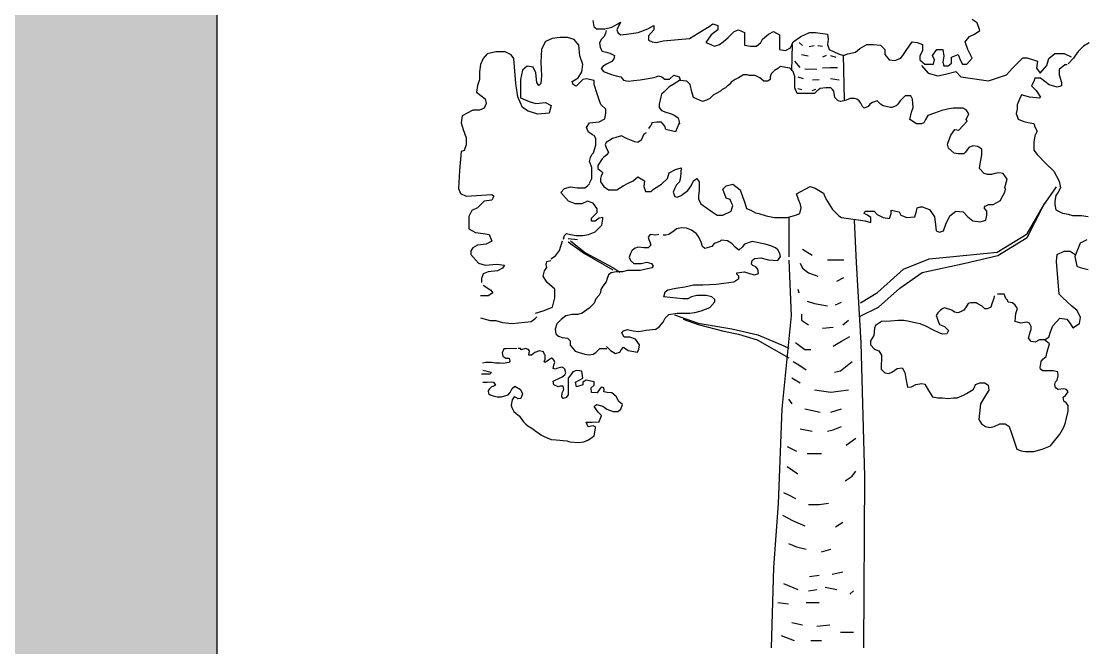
# Model space of a CAD drawing. Header units: millimetres. Extents: x 87938 to 265635, y 330093 to 434310.
# Drawn here: x 101247 to 109976, y 348959 to 354106 of the extents above; entities that cross this region are included whole.
import ezdxf

# ---------------------------------------------------------------- set-up
doc = ezdxf.new("R2010")
doc.units = ezdxf.units.MM
doc.layers.add('www.cad-blocks.net', color=7, linetype='Continuous')

# ---------------------------------------------------------------- blocks, each defined once
blk = doc.blocks.new('A$C26A63B26')
for p, q in [((788.7, 3681.5), (793.7, 3646.4)), ((3041.2, 3666.4), (3011.1, 3686.5)), ((793.7, 3646.4), (808.8, 3631.3)), ((808.8, 3631.3), (859, 3631.3)), ((859, 3631.3), (899.1, 3641.3)), ((865.2, 3622.1), (862.9, 3605.8)), ((899.1, 3641.3), (934.2, 3661.4)), ((949.3, 3671.5), (929.2, 3626.3)), ((929.2, 3626.3), (934.2, 3611.2)), ((934.2, 3661.4), (949.3, 3671.5)), ((1054.6, 3611.2), (1109.8, 3631.3)), ((1109.8, 3631.3), (1144.9, 3651.4)), ((1144.9, 3626.3), (1114.8, 3591.1)), ((1144.9, 3651.4), (1144.9, 3626.3)), ((1405.8, 3606.2), (1471, 3646.4)), ((1471, 3646.4), (1491.1, 3661.4)), ((1521.2, 3626.3), (1481, 3596.2)), ((1491.1, 3661.4), (1521.2, 3651.4)), ((1521.2, 3651.4), (1521.2, 3626.3)), ((1616.5, 3616.2), (1641.6, 3626.3)), ((1641.6, 3626.3), (1676.7, 3611.2)), ((3026.2, 3601.2), (3056.3, 3621.3)), ((3056.3, 3621.3), (3041.2, 3666.4)), ((510.3, 3558.3), (487.9, 3513.4)), ((549.6, 3575.1), (510.3, 3558.3)), ((594.4, 3580.8), (549.6, 3575.1)), ((639.3, 3580.8), (594.4, 3580.8)), ((678.6, 3569.5), (639.3, 3580.8)), ((706.6, 3535.9), (678.6, 3569.5)), ((839.6, 3570.9), (828, 3550)), ((853.6, 3587.2), (839.6, 3570.9)), ((862.9, 3605.8), (853.6, 3587.2)), ((934.2, 3611.2), (949.3, 3596.2)), ((949.3, 3596.2), (984.4, 3601.2)), ((984.4, 3601.2), (1054.6, 3611.2)), ((1114.8, 3591.1), (1114.8, 3566)), ((1114.8, 3566), (1134.9, 3556)), ((1134.9, 3556), (1160, 3551)), ((1160, 3551), (1200.1, 3561)), ((1200.1, 3561), (1355.6, 3576.1)), ((1355.6, 3576.1), (1405.8, 3606.2)), ((1481, 3596.2), (1450.9, 3551)), ((1531.2, 3540.9), (1551.3, 3556)), ((1551.3, 3556), (1581.4, 3581.1)), ((1581.4, 3581.1), (1616.5, 3616.2)), ((1676.7, 3611.2), (1676.7, 3571.1)), ((1676.7, 3571.1), (1676.7, 3535.9)), ((1772, 3551), (1782, 3571.1)), ((1782, 3571.1), (1817.2, 3601.2)), ((1817.2, 3601.2), (1847.3, 3616.2)), ((1847.3, 3616.2), (1882.4, 3596.2)), ((1882.4, 3596.2), (1882.4, 3530.9)), ((1947.6, 3520.9), (1962.6, 3556)), ((1962.6, 3556), (2007.8, 3586.1)), ((2007.8, 3586.1), (2058, 3611.2)), ((2058, 3611.2), (2093.1, 3611.2)), ((2093.1, 3611.2), (2163.3, 3601.2)), ((2163.3, 3601.2), (2168.3, 3571.1)), ((2168.3, 3571.1), (2163.3, 3540.9)), ((2624.8, 3505.8), (2660, 3556)), ((2660, 3556), (2690.1, 3551)), ((2971, 3556), (2996.1, 3586.1)), ((2986, 3510.8), (2971, 3556)), ((2996.1, 3586.1), (3026.2, 3601.2)), ((218.7, 3496.6), (168.2, 3485.4)), ((274.8, 3496.6), (218.7, 3496.6)), ((308.4, 3479.7), (274.8, 3496.6)), ((487.9, 3513.4), (482.3, 3434.9)), ((712.2, 3474.1), (706.6, 3535.9)), ((828, 3550), (830.3, 3522)), ((830.3, 3522), (842, 3501.1)), ((842, 3501.1), (867.5, 3494.1)), ((867.5, 3494.1), (888.5, 3489.5)), ((1450.9, 3551), (1466, 3546)), ((1466, 3546), (1501.1, 3530.9)), ((1501.1, 3530.9), (1531.2, 3540.9)), ((1676.7, 3535.9), (1711.8, 3530.9)), ((1711.8, 3530.9), (1746.9, 3530.9)), ((1746.9, 3530.9), (1772, 3551)), ((1882.4, 3530.9), (1882.4, 3510.8)), ((1882.4, 3510.8), (1917.5, 3505.8)), ((1917.5, 3505.8), (1947.6, 3520.9)), ((1954.6, 3385.1), (1959.6, 3539.5)), ((1998.2, 3550.9), (2017.2, 3534.9)), ((2056.6, 3529), (2085.8, 3533.4)), ((2107.7, 3533.4), (2135.4, 3530.5)), ((2163.3, 3540.9), (2173.3, 3510.8)), ((2173.3, 3510.8), (2228.5, 3485.7)), ((2283.7, 3485.7), (2328.9, 3495.8)), ((2328.9, 3495.8), (2353.9, 3515.8)), ((2353.9, 3515.8), (2394.1, 3540.9)), ((2394.1, 3540.9), (2434.2, 3540.9)), ((2434.2, 3540.9), (2474.3, 3535.9)), ((2474.3, 3535.9), (2499.4, 3510.8)), ((2499.4, 3510.8), (2499.4, 3480.7)), ((2609.8, 3480.7), (2624.8, 3505.8)), ((2690.1, 3551), (2720.2, 3540.9)), ((2720.2, 3505.8), (2705.1, 3470.7)), ((2720.2, 3540.9), (2720.2, 3505.8)), ((2780.4, 3475.7), (2805.4, 3510.8)), ((2805.4, 3510.8), (2840.6, 3510.8)), ((2840.6, 3510.8), (2845.6, 3470.7)), ((3011.1, 3460.6), (2986, 3510.8)), ((3633, 3498.2), (3613.6, 3472.2)), ((3665.5, 3530.7), (3633, 3498.2)), ((3697.9, 3550.2), (3665.5, 3530.7)), ((145.8, 3457.3), (129, 3423.6)), ((168.2, 3485.4), (145.8, 3457.3)), ((325.3, 3457.3), (308.4, 3479.7)), ((336.5, 3311.4), (325.3, 3457.3)), ((482.3, 3434.9), (487.9, 3356.3)), ((729, 3423.6), (712.2, 3474.1)), ((900.1, 3440.6), (867.5, 3424.3)), ((888.5, 3489.5), (914.1, 3475.5)), ((911.7, 3456.9), (900.1, 3440.6)), ((914.1, 3475.5), (911.7, 3456.9)), ((1970.5, 3441.4), (2001.1, 3404.9)), ((2011.3, 3480.8), (2050.8, 3473.5)), ((2136.9, 3467.7), (2157.3, 3476.5)), ((2180.6, 3475), (2212.7, 3466.2)), ((2228.5, 3485.7), (2258.6, 3475.7)), ((2263.2, 3215.7), (2258.3, 3479.7)), ((2258.6, 3475.7), (2283.7, 3485.7)), ((2499.4, 3480.7), (2524.5, 3450.6)), ((2524.5, 3450.6), (2559.6, 3445.6)), ((2559.6, 3445.6), (2594.7, 3460.6)), ((2594.7, 3460.6), (2609.8, 3480.7)), ((2705.1, 3470.7), (2705.1, 3450.6)), ((2705.1, 3450.6), (2720.2, 3435.5)), ((2720.2, 3435.5), (2735.2, 3425.5)), ((2790.4, 3450.6), (2780.4, 3475.7)), ((2785.4, 3425.5), (2790.4, 3450.6)), ((2845.6, 3470.7), (2840.6, 3435.5)), ((2840.6, 3435.5), (2845.6, 3415.4)), ((2870.7, 3415.4), (2890.7, 3430.5)), ((2890.7, 3465.6), (2930.9, 3480.7)), ((2890.7, 3430.5), (2890.7, 3465.6)), ((2930.9, 3480.7), (2940.9, 3450.6)), ((2940.9, 3450.6), (2955.9, 3425.5)), ((2981, 3425.5), (3011.1, 3460.6)), ((3249, 3401.6), (3309.4, 3462.2)), ((3309.4, 3462.2), (3334.6, 3462.2)), ((3334.6, 3462.2), (3395.1, 3442)), ((3395.1, 3442), (3390.1, 3401.6)), ((3450.6, 3416.8), (3460.7, 3457.1)), ((3460.7, 3457.1), (3495.9, 3487.4)), ((3495.9, 3487.4), (3551.4, 3487.4)), ((3551.4, 3487.4), (3591.7, 3467.2)), ((3607.1, 3459.3), (3574.6, 3426.8)), ((3613.6, 3472.2), (3607.1, 3459.3)), ((129, 3423.6), (123.4, 3378.7)), ((123.4, 3378.7), (123.4, 3333.8)), ((375.7, 3390), (364.5, 3333.8)), ((403.8, 3412.4), (375.7, 3390)), ((437.4, 3406.8), (403.8, 3412.4)), ((454.2, 3373.1), (437.4, 3406.8)), ((459.9, 3317), (454.2, 3373.1)), ((701, 3345.1), (723.4, 3378.7)), ((723.4, 3378.7), (729, 3423.6)), ((848.9, 3412.7), (837.3, 3398.7)), ((837.3, 3398.7), (851.3, 3382.4)), ((867.5, 3424.3), (848.9, 3412.7)), ((851.3, 3382.4), (865.2, 3375.4)), ((865.2, 3375.4), (897.8, 3363.8)), ((1833.2, 3367.6), (1828.4, 3348.4)), ((1852.4, 3386.7), (1833.2, 3367.6)), ((1876.3, 3401.1), (1852.4, 3386.7)), ((1885.9, 3410.7), (1876.3, 3401.1)), ((1943.4, 3401.1), (1885.9, 3410.7)), ((1962.5, 3381.9), (1943.4, 3401.1)), ((1972.1, 3353.2), (1962.5, 3381.9)), ((2031.8, 3397.6), (2100.4, 3394.7)), ((2133.9, 3403.4), (2179.2, 3404.9)), ((2179.2, 3404.9), (2223, 3404.9)), ((2714.6, 3416.8), (2755, 3371.4)), ((2735.2, 3425.5), (2785.4, 3425.5)), ((2755, 3371.4), (2810.4, 3356.2)), ((2845.6, 3415.4), (2870.7, 3415.4)), ((2855.8, 3366.3), (2916.3, 3381.4)), ((2916.3, 3381.4), (2946.5, 3351.2)), ((2955.9, 3425.5), (2981, 3425.5)), ((3213.7, 3361.3), (3249, 3401.6)), ((3390.1, 3401.6), (3410.3, 3371.4)), ((3410.3, 3371.4), (3450.6, 3416.8)), ((3555.1, 3420.3), (3522.7, 3394.3)), ((3522.7, 3394.3), (3522.7, 3361.8)), ((3568.1, 3420.3), (3555.1, 3420.3)), ((123.4, 3333.8), (112.2, 3300.2)), ((347.7, 3232.8), (336.5, 3311.4)), ((364.5, 3333.8), (364.5, 3227.2)), ((471.1, 3300.2), (459.9, 3317)), ((482.3, 3311.4), (471.1, 3300.2)), ((487.9, 3356.3), (482.3, 3311.4)), ((667.4, 3322.6), (701, 3345.1)), ((673, 3305.8), (667.4, 3322.6)), ((689.8, 3294.6), (673, 3305.8)), ((706.6, 3311.4), (689.8, 3294.6)), ((729, 3333.8), (706.6, 3311.4)), ((751.5, 3339.5), (729, 3333.8)), ((796.3, 3328.2), (751.5, 3339.5)), ((796.3, 3305.8), (796.3, 3328.2)), ((813.2, 3249.7), (796.3, 3305.8)), ((897.8, 3363.8), (925.7, 3356.8)), ((925.7, 3356.8), (951.3, 3349.8)), ((951.3, 3349.8), (967.6, 3331.2)), ((967.6, 3331.2), (995.5, 3324.2)), ((995.5, 3324.2), (1028, 3328.9)), ((1028, 3328.9), (1065.2, 3333.5)), ((1065.2, 3333.5), (1135, 3345.2)), ((1135, 3345.2), (1158.3, 3349.8)), ((1158.3, 3349.8), (1172.2, 3356.8)), ((1172.2, 3356.8), (1193.2, 3349.8)), ((1193.2, 3349.8), (1209.5, 3335.8)), ((1209.5, 3335.8), (1237.4, 3335.8)), ((1258.6, 3305.3), (1234.6, 3290.9)), ((1237.4, 3335.8), (1262.9, 3359.1)), ((1296.9, 3329.2), (1258.6, 3305.3)), ((1262.9, 3359.1), (1293.2, 3349.8)), ((1293.2, 3349.8), (1300.2, 3333.5)), ((1340, 3324.4), (1296.9, 3329.2)), ((1359.1, 3305.3), (1340, 3324.4)), ((1368.7, 3262.1), (1359.1, 3305.3)), ((1589, 3305.3), (1574.6, 3295.7)), ((1598.6, 3319.7), (1589, 3305.3)), ((1622.5, 3334), (1598.6, 3319.7)), ((1641.7, 3343.6), (1622.5, 3334)), ((1670.4, 3362.8), (1641.7, 3343.6)), ((1694.3, 3362.8), (1670.4, 3362.8)), ((1703.9, 3358), (1694.3, 3362.8)), ((1718.3, 3358), (1703.9, 3358)), ((1737.4, 3358), (1718.3, 3358)), ((1751.8, 3353.2), (1737.4, 3358)), ((1766.2, 3343.6), (1751.8, 3353.2)), ((1790.1, 3324.4), (1766.2, 3343.6)), ((1814.1, 3324.4), (1790.1, 3324.4)), ((1828.4, 3334), (1814.1, 3324.4)), ((1828.4, 3348.4), (1828.4, 3334)), ((1972.1, 3329.2), (1972.1, 3353.2)), ((1972.1, 3286.1), (1972.1, 3329.2)), ((1989.5, 3349.4), (2021.6, 3340.7)), ((2075.6, 3331.9), (2115, 3334.8)), ((2180.6, 3340.7), (2233.2, 3331.9)), ((2810.4, 3356.2), (2855.8, 3366.3)), ((2946.5, 3351.2), (3107.8, 3326)), ((3107.8, 3326), (3213.7, 3361.3)), ((3373.4, 3322.9), (3360.4, 3296.9)), ((3379.9, 3342.4), (3373.4, 3322.9)), ((3412.3, 3342.4), (3379.9, 3342.4)), ((3464.3, 3303.4), (3412.3, 3342.4)), ((3522.7, 3361.8), (3535.7, 3316.4)), ((3535.7, 3316.4), (3535.7, 3296.9)), ((112.2, 3300.2), (106.6, 3260.9)), ((106.6, 3260.9), (157, 3221.6)), ((824.4, 3216), (813.2, 3249.7)), ((1191.5, 3247.8), (1186.7, 3233.4)), ((1205.9, 3262.1), (1191.5, 3247.8)), ((1234.6, 3290.9), (1205.9, 3262.1)), ((1378.3, 3228.6), (1368.7, 3262.1)), ((1493.2, 3243), (1474.1, 3223.8)), ((1536.3, 3266.9), (1493.2, 3243)), ((1545.9, 3276.5), (1536.3, 3266.9)), ((1565, 3286.1), (1545.9, 3276.5)), ((1574.6, 3295.7), (1565, 3286.1)), ((1986.4, 3252.6), (1972.1, 3286.1)), ((2010.4, 3252.6), (1986.4, 3252.6)), ((1989.5, 3282.3), (2012.8, 3276.4)), ((2072.6, 3252.6), (2010.4, 3252.6)), ((2087, 3252.6), (2072.6, 3252.6)), ((2074.1, 3270.6), (2096, 3277.9)), ((2101.4, 3266.9), (2087, 3252.6)), ((2120.5, 3281.3), (2101.4, 3266.9)), ((2154.1, 3286.1), (2120.5, 3281.3)), ((2182.8, 3286.1), (2154.1, 3286.1)), ((2192.4, 3276.5), (2182.8, 3286.1)), ((2201.9, 3266.9), (2192.4, 3276.5)), ((2206.7, 3228.6), (2201.9, 3266.9)), ((3302, 3244.9), (3289, 3219)), ((3347.4, 3231.9), (3302, 3244.9)), ((3360.4, 3296.9), (3386.4, 3270.9)), ((3386.4, 3270.9), (3412.3, 3231.9)), ((3509.7, 3290.4), (3464.3, 3303.4)), ((3535.7, 3296.9), (3509.7, 3290.4)), ((162.6, 3193.5), (151.4, 3165.5)), ((157, 3221.6), (162.6, 3193.5)), ((375.7, 3171.1), (347.7, 3232.8)), ((364.5, 3227.2), (415, 3204.8)), ((415, 3204.8), (454.2, 3193.5)), ((454.2, 3193.5), (510.3, 3199.2)), ((510.3, 3199.2), (544, 3182.3)), ((544, 3182.3), (532.8, 3137.4)), ((835.6, 3187.9), (824.4, 3216)), ((863.6, 3159.9), (835.6, 3187.9)), ((1186.7, 3233.4), (1177.2, 3190.3)), ((1177.2, 3190.3), (1177.2, 3171.1)), ((1431, 3204.6), (1378.3, 3228.6)), ((1454.9, 3214.2), (1431, 3204.6)), ((1474.1, 3223.8), (1454.9, 3214.2)), ((2225.9, 3209.4), (2206.7, 3228.6)), ((2240.2, 3204.6), (2225.9, 3209.4)), ((2259.4, 3209.4), (2240.2, 3204.6)), ((2273.8, 3214.2), (2259.4, 3209.4)), ((2297.7, 3223.8), (2273.8, 3214.2)), ((2321.7, 3223.8), (2297.7, 3223.8)), ((2336, 3219), (2321.7, 3223.8)), ((2350.4, 3209.4), (2336, 3219)), ((2360, 3195.1), (2350.4, 3209.4)), ((2369.5, 3175.9), (2360, 3195.1)), ((2412.6, 3190.3), (2403.1, 3175.9)), ((2427, 3199.8), (2412.6, 3190.3)), ((2455.7, 3209.4), (2427, 3199.8)), ((2474.9, 3190.3), (2455.7, 3209.4)), ((2489.3, 3180.7), (2474.9, 3190.3)), ((2532.4, 3171.1), (2489.3, 3180.7)), ((2565.9, 3180.7), (2541.9, 3171.1)), ((2575.5, 3190.3), (2565.9, 3180.7)), ((2589.8, 3209.4), (2575.5, 3190.3)), ((2618.6, 3238.2), (2589.8, 3209.4)), ((2652.1, 3238.2), (2618.6, 3238.2)), ((2661.7, 3219), (2652.1, 3238.2)), ((2666.4, 3171.1), (2661.7, 3219)), ((3289, 3219), (3276, 3186.5)), ((3276, 3186.5), (3276, 3160.5)), ((3405.9, 3225.4), (3347.4, 3231.9)), ((3412.3, 3231.9), (3405.9, 3225.4)), ((22.4, 3120.6), (16.8, 3081.3)), ((50.5, 3137.4), (22.4, 3120.6)), ((84.1, 3154.3), (50.5, 3137.4)), ((123.4, 3154.3), (84.1, 3154.3)), ((151.4, 3165.5), (123.4, 3154.3)), ((409.4, 3148.6), (375.7, 3171.1)), ((465.5, 3131.8), (409.4, 3148.6)), ((532.8, 3137.4), (465.5, 3131.8)), ((858, 3103.8), (863.6, 3137.4)), ((863.6, 3137.4), (863.6, 3159.9)), ((1177.2, 3171.1), (1191.5, 3151.9)), ((1191.5, 3151.9), (1215.5, 3142.3)), ((1215.5, 3142.3), (1234.6, 3137.6)), ((1234.6, 3137.6), (1263.4, 3128)), ((1263.4, 3128), (1287.3, 3108.8)), ((2379.1, 3166.3), (2369.5, 3175.9)), ((2403.1, 3175.9), (2379.1, 3166.3)), ((2541.9, 3171.1), (2532.4, 3171.1)), ((2647.3, 3099.2), (2656.9, 3142.3)), ((2656.9, 3142.3), (2666.4, 3171.1)), ((2752.6, 3123.2), (2738.3, 3099.2)), ((2790.9, 3137.6), (2752.6, 3123.2)), ((2834, 3151.9), (2790.9, 3137.6)), ((2867.6, 3161.5), (2834, 3151.9)), ((2901.1, 3166.3), (2867.6, 3161.5)), ((2958.5, 3166.3), (2901.1, 3166.3)), ((2977.7, 3156.7), (2958.5, 3166.3)), ((2992.1, 3132.8), (2977.7, 3156.7)), ((2977.7, 3099.2), (2992.1, 3132.8)), ((3276, 3160.5), (3269.6, 3134.5)), ((3269.6, 3134.5), (3282.5, 3102.1)), ((16.8, 3081.3), (28, 3042)), ((751.5, 3053.2), (768.3, 3081.3)), ((768.3, 3081.3), (824.4, 3086.9)), ((824.4, 3086.9), (858, 3103.8)), ((1124.5, 3060.9), (1114.9, 3046.5)), ((1129.3, 3065.7), (1124.5, 3060.9)), ((1134.1, 3080), (1129.3, 3065.7)), ((1162.8, 3084.8), (1134.1, 3080)), ((1191.5, 3084.8), (1162.8, 3084.8)), ((1210.7, 3060.9), (1191.5, 3084.8)), ((1215.5, 3041.7), (1210.7, 3060.9)), ((1292.1, 3075.3), (1272.9, 3027.3)), ((1287.3, 3108.8), (1292.1, 3094.4)), ((1292.1, 3094.4), (1296.9, 3075.3)), ((1296.9, 3075.3), (1292.1, 3075.3)), ((1292.1, 3075.3), (1292.1, 3070.5)), ((1292.1, 3070.5), (1292.1, 3075.3)), ((2685.6, 3075.3), (2647.3, 3099.2)), ((2714.3, 3075.3), (2685.6, 3075.3)), ((2728.7, 3080), (2714.3, 3075.3)), ((2738.3, 3099.2), (2728.7, 3080)), ((2934.6, 3036.9), (2982.5, 3089.6)), ((2982.5, 3089.6), (2977.7, 3099.2)), ((3282.5, 3102.1), (3315, 3089.1)), ((3315, 3089.1), (3341, 3082.6)), ((3341, 3082.6), (3373.4, 3076.1)), ((3373.4, 3076.1), (3379.9, 3056.6)), ((3379.9, 3056.6), (3392.9, 3030.6)), ((28, 3042), (44.9, 2991.5)), ((762.7, 3025.2), (751.5, 3053.2)), ((790.7, 3008.4), (762.7, 3025.2)), ((805.5, 2986), (796.4, 3008.8)), ((923.4, 2993.8), (904.2, 2989)), ((956.9, 3003.4), (923.4, 2993.8)), ((985.6, 2989), (956.9, 3003.4)), ((1086.2, 3013), (1071.8, 2979.4)), ((1100.5, 3022.5), (1086.2, 3013)), ((1272.9, 3027.3), (1215.5, 3041.7)), ((2867.6, 2955.5), (2886.7, 3008.2)), ((2886.7, 3008.2), (2910.7, 3041.7)), ((2910.7, 3041.7), (2934.6, 3036.9)), ((3379.9, 3004.6), (3373.4, 2965.7)), ((3392.9, 3030.6), (3379.9, 3004.6)), ((44.9, 2952.2), (33.6, 2918.6)), ((44.9, 2991.5), (44.9, 2974.7)), ((44.9, 2974.7), (44.9, 2952.2)), ((791.8, 2904.2), (805.5, 2949.6)), ((805.5, 2949.6), (805.5, 2986)), ((865.9, 2965), (861.1, 2950.7)), ((861.1, 2950.7), (870.7, 2926.7)), ((904.2, 2989), (865.9, 2965)), ((1033.5, 2969.8), (985.6, 2989)), ((1052.7, 2965), (1033.5, 2969.8)), ((1071.8, 2979.4), (1052.7, 2965)), ((2872.4, 2931.5), (2867.6, 2955.5)), ((2905.9, 2902.7), (2872.4, 2931.5)), ((2992.1, 2936.3), (2972.9, 2907.5)), ((3016, 2945.9), (2992.1, 2936.3)), ((3044.7, 2941.1), (3016, 2945.9)), ((3068.7, 2926.7), (3044.7, 2941.1)), ((3373.4, 2965.7), (3373.4, 2920.2)), ((16.8, 2913), (5.6, 2800.7)), ((33.6, 2918.6), (16.8, 2913)), ((769.1, 2854.1), (773.7, 2876.9)), ((773.7, 2876.9), (782.8, 2895.1)), ((782.8, 2895.1), (791.8, 2904.2)), ((842, 2869.2), (818, 2830.9)), ((851.5, 2878.8), (842, 2869.2)), ((870.7, 2893.2), (851.5, 2878.8)), ((870.7, 2926.7), (880.3, 2907.5)), ((880.3, 2907.5), (870.7, 2893.2)), ((2929.8, 2897.9), (2905.9, 2902.7)), ((2963.3, 2897.9), (2929.8, 2897.9)), ((2972.9, 2907.5), (2963.3, 2897.9)), ((3059.1, 2840.4), (3068.7, 2893.2)), ((3068.7, 2893.2), (3068.7, 2926.7)), ((3373.4, 2920.2), (3392.9, 2894.2)), ((3392.9, 2894.2), (3444.8, 2842.3)), ((782.8, 2817.7), (769.1, 2854.1)), ((782.8, 2790.4), (782.8, 2817.7)), ((818, 2830.9), (818, 2811.7)), ((818, 2811.7), (837.2, 2797.3)), ((1234.6, 2787.7), (1272.9, 2806.9)), ((1272.9, 2806.9), (1306.5, 2816.5)), ((1306.5, 2816.5), (1301.7, 2763.8)), ((3054.3, 2811.7), (3059.1, 2840.4)), ((3083.1, 2782.9), (3054.3, 2811.7)), ((3444.8, 2842.3), (3490.2, 2796.8)), ((5.6, 2800.7), (0, 2694.1)), ((769.1, 2726.8), (782.8, 2754.1)), ((782.8, 2754.1), (782.8, 2790.4)), ((837.2, 2768.6), (832.4, 2754.2)), ((832.4, 2754.2), (832.4, 2735)), ((837.2, 2797.3), (846.7, 2787.7)), ((846.7, 2787.7), (837.2, 2768.6)), ((1023.9, 2739.8), (1052.7, 2763.8)), ((1052.7, 2763.8), (1091, 2739.8)), ((1191.5, 2720.6), (1225, 2754.2)), ((1225, 2754.2), (1234.6, 2787.7)), ((1301.7, 2763.8), (1296.9, 2735)), ((1378.3, 2739.8), (1397.4, 2754.2)), ((1397.4, 2754.2), (1411.8, 2735)), ((3102.2, 2778.1), (3083.1, 2782.9)), ((3116.6, 2778.1), (3102.2, 2778.1)), ((3126.2, 2778.1), (3116.6, 2778.1)), ((3145.3, 2782.9), (3126.2, 2778.1)), ((3169.2, 2787.7), (3145.3, 2782.9)), ((3193.2, 2782.9), (3169.2, 2787.7)), ((3207.6, 2763.8), (3193.2, 2782.9)), ((3202.8, 2701.5), (3217.1, 2749.4)), ((3217.1, 2749.4), (3207.6, 2763.8)), ((3490.2, 2796.8), (3522.7, 2738.4)), ((0, 2694.1), (11.2, 2666)), ((600.1, 2671.6), (622.5, 2694.1)), ((622.5, 2694.1), (656.1, 2705.3)), ((656.1, 2705.3), (695.4, 2699.7)), ((695.4, 2699.7), (740.3, 2699.7)), ((740.3, 2699.7), (757.1, 2710.9)), ((757.1, 2710.9), (768.3, 2722.2)), ((832.4, 2735), (851.5, 2706.3)), ((851.5, 2706.3), (880.3, 2687.1)), ((880.3, 2687.1), (928.2, 2687.1)), ((928.2, 2687.1), (966.5, 2711.1)), ((966.5, 2711.1), (995.2, 2725.4)), ((995.2, 2725.4), (1023.9, 2739.8)), ((1091, 2739.8), (1086.2, 2706.3)), ((1086.2, 2706.3), (1095.8, 2677.5)), ((1129.3, 2677.5), (1143.6, 2691.9)), ((1143.6, 2691.9), (1191.5, 2720.6)), ((1268.1, 2696.7), (1258.6, 2672.7)), ((1277.7, 2715.8), (1268.1, 2696.7)), ((1296.9, 2735), (1277.7, 2715.8)), ((1306.5, 2653.6), (1344.8, 2682.3)), ((1344.8, 2682.3), (1363.9, 2711.1)), ((1363.9, 2711.1), (1378.3, 2739.8)), ((1411.8, 2682.3), (1407, 2653.6)), ((1411.8, 2735), (1411.8, 2682.3)), ((1550.7, 2691.9), (1569.8, 2711.1)), ((1569.8, 2639.2), (1550.7, 2691.9)), ((1569.8, 2711.1), (1608.1, 2720.6)), ((1608.1, 2720.6), (1651.2, 2687.1)), ((1651.2, 2687.1), (1665.6, 2648.8)), ((1981.7, 2663.1), (2063.1, 2706.3)), ((2063.1, 2706.3), (2091.8, 2696.7)), ((2091.8, 2696.7), (2139.7, 2667.9)), ((3207.6, 2691.9), (3202.8, 2701.5)), ((3202.8, 2672.7), (3207.6, 2691.9)), ((3430.4, 2594.5), (3506, 2705.5)), ((3529.2, 2699.4), (3516.2, 2673.4)), ((3522.7, 2738.4), (3529.2, 2699.4)), ((11.2, 2666), (44.9, 2649.2)), ((44.9, 2649.2), (196.3, 2660.4)), ((151.4, 2621.1), (134.6, 2604.3)), ((196.3, 2626.8), (151.4, 2621.1)), ((196.3, 2660.4), (207.5, 2649.2)), ((207.5, 2649.2), (196.3, 2626.8)), ((644.9, 2621.1), (600.1, 2671.6)), ((684.2, 2604.3), (644.9, 2621.1)), ((757.1, 2621.1), (723.4, 2604.3)), ((790.7, 2609.9), (757.1, 2621.1)), ((1095.8, 2677.5), (1129.3, 2677.5)), ((1258.6, 2672.7), (1268.1, 2648.8)), ((1268.1, 2648.8), (1282.5, 2644)), ((1282.5, 2644), (1306.5, 2653.6)), ((1407, 2653.6), (1407, 2634.4)), ((1407, 2634.4), (1421.4, 2605.6)), ((1593.8, 2629.6), (1569.8, 2639.2)), ((1598.6, 2615.2), (1593.8, 2629.6)), ((1665.6, 2648.8), (1680, 2610.4)), ((1996, 2624.8), (1981.7, 2663.1)), ((2005.6, 2600.8), (1996, 2624.8)), ((2139.7, 2667.9), (2154.1, 2634.4)), ((2154.1, 2634.4), (2192.4, 2572.1)), ((3135.7, 2600.8), (3178.8, 2624.8)), ((3178.8, 2624.8), (3183.6, 2639.2)), ((3183.6, 2639.2), (3202.8, 2672.7)), ((3503.2, 2653.9), (3496.7, 2621.5)), ((3496.7, 2621.5), (3496.7, 2602)), ((3516.2, 2673.4), (3503.2, 2653.9)), ((78.5, 2565), (61.7, 2531.4)), ((112.2, 2581.9), (78.5, 2565)), ((134.6, 2604.3), (112.2, 2581.9)), ((723.4, 2604.3), (684.2, 2604.3)), ((813.2, 2576.2), (790.7, 2609.9)), ((813.2, 2553.8), (813.2, 2576.2)), ((1421.4, 2605.6), (1454.9, 2581.7)), ((1454.9, 2581.7), (1488.4, 2557.7)), ((1488.4, 2557.7), (1517.2, 2538.5)), ((1550.7, 2538.5), (1598.6, 2562.5)), ((1608.1, 2596), (1598.6, 2615.2)), ((1598.6, 2562.5), (1608.1, 2596)), ((1680, 2610.4), (1689.6, 2576.9)), ((1689.6, 2576.9), (1713.5, 2567.3)), ((1713.5, 2567.3), (1742.2, 2552.9)), ((2000.8, 2548.1), (2010.4, 2581.7)), ((2010.4, 2581.7), (2005.6, 2600.8)), ((2192.4, 2572.1), (2230.7, 2533.8)), ((2379.1, 2548.1), (2383.9, 2562.5)), ((2383.9, 2562.5), (2412.6, 2562.5)), ((2412.6, 2562.5), (2436.6, 2562.5)), ((2436.6, 2562.5), (2455.7, 2543.3)), ((2537.1, 2562.5), (2537.1, 2567.3)), ((2537.1, 2567.3), (2585, 2557.7)), ((2537.1, 2548.1), (2537.1, 2562.5)), ((2585, 2557.7), (2594.6, 2538.5)), ((2676, 2529), (2685.6, 2562.5)), ((2685.6, 2562.5), (2690.4, 2581.7)), ((2690.4, 2581.7), (2709.5, 2586.5)), ((2709.5, 2586.5), (2719.1, 2586.5)), ((2719.1, 2586.5), (2762.2, 2572.1)), ((2762.2, 2572.1), (2790.9, 2529)), ((2881.9, 2533.8), (2915.5, 2562.5)), ((2915.5, 2562.5), (2958.5, 2557.7)), ((2958.5, 2557.7), (2987.3, 2529)), ((3083.1, 2581.7), (3087.8, 2591.3)), ((3097.4, 2562.5), (3083.1, 2581.7)), ((3087.8, 2591.3), (3107, 2600.8)), ((3097.4, 2538.5), (3097.4, 2562.5)), ((3107, 2600.8), (3135.7, 2600.8)), ((3334.6, 2428.1), (3435.5, 2604.6)), ((3334.6, 2407.9), (3430.4, 2594.5)), ((3496.7, 2602), (3503.2, 2569.5)), ((3503.2, 2569.5), (3542.2, 2550)), ((61.7, 2531.4), (61.7, 2458.4)), ((779.5, 2520.1), (796.3, 2537)), ((779.5, 2503.3), (779.5, 2520.1)), ((801.9, 2503.3), (779.5, 2503.3)), ((796.3, 2537), (813.2, 2553.8)), ((824.4, 2520.1), (801.9, 2503.3)), ((846.8, 2525.7), (824.4, 2520.1)), ((841.2, 2480.8), (846.8, 2514.5)), ((846.8, 2514.5), (846.8, 2525.7)), ((1517.2, 2538.5), (1550.7, 2538.5)), ((1742.2, 2552.9), (1761.4, 2548.1)), ((1761.4, 2548.1), (1804.5, 2533.8)), ((1804.5, 2533.8), (1852.4, 2524.2)), ((1852.4, 2524.2), (1929, 2524.2)), ((1929, 2524.2), (1976.9, 2538.5)), ((1939.7, 2294.2), (1939.7, 2528.3)), ((1976.9, 2538.5), (2000.8, 2548.1)), ((2230.7, 2533.8), (2245, 2524.2)), ((2245, 2524.2), (2383.9, 2505)), ((2334.5, 2261.1), (2323, 2508.4)), ((2398.3, 2538.5), (2379.1, 2548.1)), ((2383.9, 2505), (2417.4, 2495.4)), ((2417.4, 2524.2), (2398.3, 2538.5)), ((2417.4, 2509.8), (2417.4, 2524.2)), ((2417.4, 2495.4), (2417.4, 2509.8)), ((2455.7, 2543.3), (2489.3, 2524.2)), ((2489.3, 2524.2), (2527.6, 2519.4)), ((2527.6, 2519.4), (2537.1, 2548.1)), ((2594.6, 2538.5), (2628.1, 2524.2)), ((2628.1, 2524.2), (2676, 2529)), ((2790.9, 2529), (2795.7, 2500.2)), ((2795.7, 2500.2), (2800.5, 2447.5)), ((2858, 2485.8), (2881.9, 2533.8)), ((2987.3, 2529), (3016, 2505)), ((3016, 2505), (3059.1, 2500.2)), ((3059.1, 2500.2), (3092.6, 2509.8)), ((3092.6, 2509.8), (3097.4, 2538.5)), ((3542.2, 2550), (3574.6, 2543.5)), ((3574.6, 2543.5), (3600.6, 2537)), ((3600.6, 2537), (3652.5, 2537)), ((3652.5, 2537), (3691.4, 2530.5)), ((61.7, 2458.4), (100.9, 2436)), ((100.9, 2436), (145.8, 2430.3)), ((762.7, 2424.7), (801.9, 2441.6)), ((801.9, 2441.6), (841.2, 2480.8)), ((1264, 2446.7), (1234.4, 2424.5)), ((1278.7, 2457.8), (1264, 2446.7)), ((1308.3, 2465.1), (1278.7, 2457.8)), ((1337.8, 2461.4), (1308.3, 2465.1)), ((1367.3, 2450.4), (1337.8, 2461.4)), ((1393.2, 2431.9), (1367.3, 2450.4)), ((1407.9, 2413.4), (1393.2, 2431.9)), ((2800.5, 2447.5), (2819.7, 2437.9)), ((2819.7, 2437.9), (2843.6, 2447.5)), ((2843.6, 2447.5), (2858, 2485.8)), ((145.8, 2430.3), (179.5, 2424.7)), ((196.3, 2385.4), (162.6, 2368.6)), ((179.5, 2424.7), (196.3, 2385.4)), ((592.4, 2332), (610.8, 2387.3)), ((616.9, 2396.7), (622.5, 2419.1)), ((622.5, 2419.1), (633.7, 2430.3)), ((633.7, 2430.3), (656.1, 2424.7)), ((643, 2401.1), (698.2, 2396.5)), ((643, 2382.7), (739.6, 2313.6)), ((656.1, 2424.7), (689.8, 2419.1)), ((656.8, 2387.3), (744.2, 2318.2)), ((689.8, 2419.1), (729, 2419.1)), ((729, 2419.1), (762.7, 2424.7)), ((1123.7, 2424.5), (1112.6, 2409.7)), ((1112.6, 2409.7), (1116.3, 2395)), ((1116.3, 2395), (1123.7, 2376.5)), ((1156.9, 2420.8), (1123.7, 2424.5)), ((1123.7, 2376.5), (1127.4, 2361.7)), ((1175.4, 2424.5), (1156.9, 2420.8)), ((1216, 2420.8), (1201.2, 2420.8)), ((1234.4, 2424.5), (1216, 2420.8)), ((1422.7, 2380.2), (1407.9, 2413.4)), ((1430.1, 2354.3), (1422.7, 2380.2)), ((1500.2, 2372.8), (1485.4, 2354.3)), ((1533.4, 2383.9), (1500.2, 2372.8)), ((1540.8, 2391.3), (1533.4, 2383.9)), ((1577.7, 2387.6), (1540.8, 2391.3)), ((1603.6, 2372.8), (1577.7, 2387.6)), ((1622, 2350.6), (1603.6, 2372.8)), ((1721.7, 2383.9), (1677.4, 2369.1)), ((1799.2, 2369.1), (1721.7, 2383.9)), ((3158.2, 2322.1), (3334.6, 2428.1)), ((3163.3, 2302), (3334.6, 2407.9)), ((3646, 2374.7), (3613.6, 2296.7)), ((3685, 2394.1), (3646, 2374.7)), ((84.1, 2346.2), (72.9, 2329.3)), ((72.9, 2329.3), (72.9, 2312.5)), ((72.9, 2312.5), (72.9, 2306.9)), ((112.2, 2363), (84.1, 2346.2)), ((162.6, 2368.6), (112.2, 2363)), ((569.4, 2299.8), (592.4, 2332)), ((739.6, 2313.6), (905.2, 2217)), ((744.2, 2318.2), (905.2, 2230.8)), ((1009.3, 2313.7), (1001.9, 2291.5)), ((1016.7, 2328.5), (1009.3, 2313.7)), ((1031.4, 2343.3), (1016.7, 2328.5)), ((1053.6, 2350.6), (1031.4, 2343.3)), ((1086.8, 2346.9), (1053.6, 2350.6)), ((1112.6, 2346.9), (1086.8, 2346.9)), ((1127.4, 2361.7), (1112.6, 2346.9)), ((1444.8, 2343.3), (1430.1, 2354.3)), ((1485.4, 2354.3), (1444.8, 2343.3)), ((1644.2, 2332.2), (1622, 2350.6)), ((1662.6, 2350.6), (1644.2, 2332.2)), ((1677.4, 2369.1), (1662.6, 2350.6)), ((1832.4, 2358), (1799.2, 2369.1)), ((1858.2, 2346.9), (1832.4, 2358)), ((1873, 2335.9), (1858.2, 2346.9)), ((1884.1, 2313.7), (1873, 2335.9)), ((1887.8, 2295.2), (1884.1, 2313.7)), ((2017.5, 2339.3), (2073, 2304.6)), ((2901.1, 2296.9), (3158.2, 2322.1)), ((3511.1, 2307), (3551.4, 2327.2)), ((3551.4, 2327.2), (3586.7, 2327.2)), ((3586.7, 2327.2), (3616.9, 2307)), ((72.9, 2306.9), (117.8, 2256.4)), ((117.8, 2256.4), (157, 2245.2)), ((157, 2245.2), (224.3, 2250.8)), ((224.3, 2250.8), (269.2, 2245.2)), ((269.2, 2245.2), (258, 2228.3)), ((514.5, 2249.1), (519.1, 2267.3)), ((519.1, 2231), (514.5, 2249.1)), ((519.1, 2267.3), (541.8, 2271.9)), ((541.8, 2281.4), (569.4, 2299.8)), ((1001.9, 2291.5), (1009.3, 2273.1)), ((1009.3, 2273.1), (1027.7, 2254.6)), ((1027.7, 2254.6), (1042.5, 2254.6)), ((1042.5, 2254.6), (1072, 2254.6)), ((1072, 2254.6), (1105.2, 2262)), ((1105.2, 2262), (1131.1, 2254.6)), ((1131.1, 2254.6), (1142.2, 2239.8)), ((1718, 2250.9), (1721.7, 2273.1)), ((1725.4, 2243.5), (1718, 2250.9)), ((1721.7, 2273.1), (1736.4, 2284.2)), ((1736.4, 2284.2), (1773.3, 2287.8)), ((1773.3, 2287.8), (1817.6, 2276.8)), ((1817.6, 2276.8), (1873, 2273.1)), ((1873, 2273.1), (1887.8, 2295.2)), ((1953.2, 1949), (1939.4, 2275)), ((2003.7, 2256.1), (2017.5, 2228.3)), ((2163.1, 2276.9), (2260.1, 2276.9)), ((2362.2, 1789.5), (2334.5, 2261.1)), ((2608.8, 2221.3), (2760, 2281.8)), ((2719.7, 2201.1), (2971.7, 2256.6)), ((2760, 2281.8), (2901.1, 2296.9)), ((2971.7, 2256.6), (3163.3, 2302)), ((3506, 2266.7), (3511.1, 2307)), ((3521.2, 2075), (3506, 2266.7)), ((3613.6, 2296.7), (3626.5, 2238.3)), ((145.8, 2194.6), (134.6, 2166.6)), ((173.8, 2205.9), (145.8, 2194.6)), ((229.9, 2211.5), (173.8, 2205.9)), ((258, 2228.3), (229.9, 2211.5)), ((496.3, 2180.9), (505.4, 2212.8)), ((505.4, 2212.8), (519.1, 2231)), ((880.1, 2188.1), (872.7, 2166)), ((894.8, 2199.2), (880.1, 2188.1)), ((924.4, 2206.6), (894.8, 2199.2)), ((905.2, 2230.8), (946.6, 2203.2)), ((961.3, 2206.6), (924.4, 2206.6)), ((990.8, 2214), (961.3, 2206.6)), ((1027.7, 2214), (990.8, 2214)), ((1064.6, 2214), (1027.7, 2214)), ((1101.6, 2221.4), (1064.6, 2214)), ((1134.8, 2228.7), (1101.6, 2221.4)), ((1142.2, 2239.8), (1134.8, 2228.7)), ((1633.1, 2199.2), (1677.4, 2206.6)), ((1633.1, 2191.8), (1633.1, 2199.2)), ((1644.2, 2180.7), (1633.1, 2191.8)), ((1677.4, 2206.6), (1706.9, 2195.5)), ((1706.9, 2195.5), (1736.4, 2188.1)), ((1743.8, 2236.1), (1725.4, 2243.5)), ((1736.4, 2188.1), (1758.6, 2195.5)), ((1754.9, 2221.4), (1743.8, 2236.1)), ((1758.6, 2195.5), (1754.9, 2221.4)), ((2017.5, 2228.3), (2052.2, 2200.6)), ((2052.2, 2200.6), (2107.6, 2179.8)), ((2457.6, 2085.1), (2608.8, 2221.3)), ((2588.6, 2110.3), (2719.7, 2201.1)), ((3626.5, 2238.3), (3646, 2231.8)), ((3646, 2231.8), (3691.4, 2218.8)), ((134.6, 2166.6), (134.6, 2144.1)), ((145.8, 2127.3), (190.7, 2099.2)), ((519.1, 2144.5), (496.3, 2180.9)), ((564.5, 2103.6), (519.1, 2144.5)), ((846.9, 2121.6), (835.8, 2103.2)), ((865.3, 2147.5), (846.9, 2121.6)), ((872.7, 2166), (865.3, 2147.5)), ((1326.7, 2117.9), (1378.4, 2129)), ((1378.4, 2129), (1433.8, 2129)), ((1433.8, 2129), (1511.3, 2132.7)), ((1511.3, 2132.7), (1555.6, 2140.1)), ((1555.6, 2140.1), (1614.6, 2147.5)), ((1614.6, 2147.5), (1644.2, 2166)), ((1644.2, 2166), (1644.2, 2180.7)), ((2218.5, 2152), (2260.1, 2172.8)), ((173.8, 2065.6), (129, 2065.6)), ((201.9, 2082.4), (173.8, 2065.6)), ((190.7, 2099.2), (201.9, 2082.4)), ((564.5, 2053.6), (564.5, 2103.6)), ((824.7, 2069.9), (806.3, 2047.8)), ((832.1, 2084.7), (824.7, 2069.9)), ((835.8, 2103.2), (832.1, 2084.7)), ((1204.9, 2058.8), (1212.3, 2088.4)), ((1315.6, 2047.8), (1204.9, 2058.8)), ((1212.3, 2088.4), (1227.1, 2099.5)), ((1227.1, 2099.5), (1275, 2110.6)), ((1275, 2110.6), (1326.7, 2117.9)), ((1367.3, 2058.8), (1345.2, 2047.8)), ((1396.8, 2066.2), (1367.3, 2058.8)), ((1452.2, 2066.2), (1396.8, 2066.2)), ((1485.4, 2058.8), (1452.2, 2066.2)), ((1503.9, 2044.1), (1485.4, 2058.8)), ((1989.8, 2103.5), (1996.7, 2082.7)), ((2356.7, 2024.5), (2457.6, 2085.1)), ((2462.6, 1999.3), (2588.6, 2110.3)), ((3141.5, 2066), (3138.3, 2049.8)), ((3177.1, 2075.7), (3161, 2075.7)), ((3199.8, 2075.7), (3177.1, 2075.7)), ((3209.5, 2049.8), (3199.8, 2075.7)), ((3541.3, 2054.8), (3521.2, 2075)), ((496.3, 1976.2), (550.9, 1999)), ((550.9, 1999), (564.5, 2053.6)), ((795.2, 2021.9), (765.7, 1992.4)), ((806.3, 2047.8), (795.2, 2021.9)), ((1345.2, 2047.8), (1315.6, 2047.8)), ((1422.7, 1977.6), (1474.4, 1996)), ((1474.4, 1996), (1503.9, 2029.3)), ((1503.9, 2029.3), (1503.9, 2044.1)), ((2045.2, 2034.1), (2086.8, 2020.2)), ((2086.8, 2020.2), (2163.1, 2006.4)), ((2211.6, 2013.3), (2246.2, 2027.2)), ((2351.7, 1943.8), (2462.6, 1999.3)), ((2976.4, 2001.2), (2963.5, 1981.8)), ((2989.4, 2020.7), (2976.4, 2001.2)), ((3002.3, 2023.9), (2989.4, 2020.7)), ((3034.7, 2023.9), (3002.3, 2023.9)), ((3044.4, 2017.4), (3034.7, 2023.9)), ((3070.3, 2004.5), (3044.4, 2017.4)), ((3086.5, 1988.3), (3070.3, 2004.5)), ((3122.1, 1998), (3099.5, 1988.3)), ((3128.6, 2023.9), (3122.1, 1998)), ((3138.3, 2049.8), (3128.6, 2023.9)), ((3219.2, 2040.1), (3209.5, 2049.8)), ((3222.5, 2027.1), (3219.2, 2040.1)), ((3248.4, 2023.9), (3222.5, 2027.1)), ((3264.6, 2010.9), (3248.4, 2023.9)), ((3277.5, 1991.5), (3264.6, 2010.9)), ((3596.8, 2004.4), (3541.3, 2054.8)), ((3627, 1979.1), (3596.8, 2004.4)), ((129, 1936.5), (185.1, 1919.7)), ((448.6, 1930.9), (459.9, 1942.1)), ((450.9, 1962.6), (496.3, 1976.2)), ((629.1, 1948), (603.2, 1925.9)), ((666, 1955.4), (629.1, 1948)), ((699.2, 1955.4), (666, 1955.4)), ((725.1, 1962.8), (699.2, 1955.4)), ((765.7, 1992.4), (725.1, 1962.8)), ((1201.2, 1911.1), (1212.3, 1933.3)), ((1212.3, 1933.3), (1234.4, 1955.4)), ((1234.4, 1955.4), (1282.4, 1962.8)), ((1266, 1953.4), (1404.6, 1905.7)), ((1282.4, 1962.8), (1315.6, 1962.8)), ((1315.6, 1962.8), (1356.2, 1962.8)), ((1356.2, 1962.8), (1385.8, 1966.5)), ((1385.8, 1966.5), (1422.7, 1977.6)), ((1897.8, 1401.1), (1953.2, 1949)), ((2010.6, 1957.8), (2010.6, 1923.1)), ((2811.3, 1965.6), (2801.6, 1949.4)), ((2801.6, 1949.4), (2804.9, 1939.7)), ((2804.9, 1939.7), (2814.6, 1910.5)), ((2824.3, 1978.6), (2811.3, 1965.6)), ((2840.5, 1991.5), (2824.3, 1978.6)), ((2850.2, 1994.7), (2840.5, 1991.5)), ((2892.3, 1981.8), (2850.2, 1994.7)), ((2908.5, 1968.8), (2892.3, 1981.8)), ((2927.9, 1965.6), (2908.5, 1968.8)), ((2944.1, 1972.1), (2927.9, 1965.6)), ((2963.5, 1981.8), (2944.1, 1972.1)), ((3099.5, 1988.3), (3086.5, 1988.3)), ((3264.6, 1913.8), (3267.8, 1962.4)), ((3267.8, 1962.4), (3277.5, 1991.5)), ((3485.9, 1888.3), (3526.2, 1933.7)), ((3526.2, 1933.7), (3566.5, 1928.7)), ((3647.2, 1938.8), (3627, 1979.1)), ((3642.1, 1903.5), (3647.2, 1938.8)), ((185.1, 1919.7), (218.7, 1919.7)), ((218.7, 1919.7), (258, 1908.4)), ((258, 1908.4), (314, 1902.8)), ((314, 1902.8), (426.2, 1914.1)), ((426.2, 1914.1), (448.6, 1930.9)), ((577.4, 1900), (566.3, 1870.5)), ((603.2, 1925.9), (577.4, 1900)), ((1156.9, 1870.5), (1179.1, 1885.2)), ((1179.1, 1885.2), (1201.2, 1911.1)), ((1318, 1927.4), (1404.6, 1897.1)), ((1404.6, 1905.7), (1603.9, 1871.1)), ((1404.6, 1897.1), (1556.3, 1858.1)), ((1603.9, 1871.1), (1755.6, 1836.4)), ((2010.6, 1923.1), (2052.2, 1895.4)), ((2135.3, 1874.6), (2197.7, 1881.5)), ((2253.2, 1895.4), (2287.8, 1923.1)), ((2439.1, 1874.9), (2435.8, 1832.8)), ((2445.5, 1891.1), (2439.1, 1874.9)), ((2481.1, 1913.8), (2445.5, 1891.1)), ((2532.9, 1917), (2481.1, 1913.8)), ((2578.3, 1920.2), (2532.9, 1917)), ((2610.6, 1920.2), (2578.3, 1920.2)), ((2643, 1913.8), (2610.6, 1920.2)), ((2685.1, 1904), (2643, 1913.8)), ((2707.8, 1900.8), (2685.1, 1904)), ((2740.1, 1887.9), (2707.8, 1900.8)), ((2788.7, 1861.9), (2740.1, 1887.9)), ((2814.6, 1910.5), (2821.1, 1897.6)), ((2821.1, 1897.6), (2850.2, 1884.6)), ((2850.2, 1884.6), (2872.9, 1861.9)), ((3296.9, 1904), (3264.6, 1913.8)), ((3332.5, 1910.5), (3296.9, 1904)), ((3348.7, 1904), (3332.5, 1910.5)), ((3358.4, 1884.6), (3348.7, 1904)), ((3358.4, 1868.4), (3358.4, 1884.6)), ((3470.7, 1853), (3485.9, 1888.3)), ((3566.5, 1928.7), (3586.7, 1903.5)), ((3586.7, 1903.5), (3601.8, 1878.2)), ((3601.8, 1878.2), (3642.1, 1903.5)), ((567.3, 1869.5), (571.1, 1843.1)), ((571.1, 1843.1), (586.2, 1827.9)), ((586.2, 1827.9), (608.9, 1820.4)), ((608.9, 1820.4), (639.1, 1816.6)), ((639.1, 1816.6), (654.3, 1801.4)), ((957.6, 1848.3), (968.7, 1859.4)), ((972.4, 1822.4), (957.6, 1848.3)), ((968.7, 1859.4), (990.8, 1866.8)), ((1005.6, 1822.4), (972.4, 1822.4)), ((990.8, 1866.8), (1024, 1859.4)), ((1038.8, 1811.4), (1005.6, 1822.4)), ((1024, 1859.4), (1057.3, 1855.7)), ((1060.9, 1778.1), (1038.8, 1811.4)), ((1057.3, 1855.7), (1101.6, 1863.1)), ((1101.6, 1863.1), (1156.9, 1870.5)), ((1556.3, 1858.1), (1642.9, 1840.7)), ((1642.9, 1840.7), (1751.3, 1806)), ((1755.6, 1836.4), (1907.2, 1771.3)), ((2246.2, 1798.3), (2294.8, 1826)), ((2435.8, 1832.8), (2416.4, 1800.4)), ((2814.6, 1849), (2788.7, 1861.9)), ((2837.2, 1839.3), (2814.6, 1849)), ((2863.1, 1842.5), (2837.2, 1839.3)), ((2872.9, 1861.9), (2863.1, 1842.5)), ((3342.2, 1816.6), (3352, 1852.2)), ((3358.4, 1797.2), (3342.2, 1816.6)), ((3352, 1852.2), (3358.4, 1868.4)), ((3435.5, 1807.6), (3460.7, 1822.8)), ((3460.7, 1822.8), (3470.7, 1853)), ((265.2, 1753.5), (256.3, 1729.8)), ((280, 1753.5), (265.2, 1753.5)), ((342.2, 1756.4), (280, 1753.5)), ((365.9, 1756.4), (351.1, 1756.4)), ((395.5, 1756.4), (365.9, 1747.5)), ((365.9, 1747.5), (365.9, 1756.4)), ((407.3, 1750.5), (395.5, 1756.4)), ((410.3, 1750.5), (407.3, 1750.5)), ((416.2, 1741.6), (410.3, 1750.5)), ((654.3, 1801.4), (654.3, 1775)), ((654.3, 1775), (665.6, 1763.6)), ((665.6, 1763.6), (684.5, 1740.9)), ((805.5, 1733.3), (828.2, 1756)), ((828.2, 1756), (854.6, 1756)), ((854.6, 1756), (869.8, 1756)), ((869, 1767), (891.2, 1744.9)), ((946.5, 1733.8), (953.9, 1748.6)), ((953.9, 1748.6), (968.7, 1763.3)), ((968.7, 1763.3), (994.5, 1744.9)), ((1049.9, 1733.8), (1057.3, 1752.3)), ((1057.3, 1752.3), (1060.9, 1778.1)), ((1751.3, 1806), (1937.6, 1702)), ((1907.2, 1771.3), (1937.6, 1758.3)), ((1975.9, 1791.4), (2031.4, 1749.7)), ((2031.4, 1749.7), (2066, 1749.7)), ((2197.7, 1770.5), (2246.2, 1798.3)), ((2383, 1005.7), (2362.2, 1789.5)), ((2416.4, 1800.4), (2416.4, 1777.7)), ((2416.4, 1777.7), (2439.1, 1751.8)), ((2439.1, 1751.8), (2465, 1742.1)), ((3381.1, 1793.9), (3358.4, 1797.2)), ((3407, 1806.9), (3381.1, 1793.9)), ((3436.1, 1806.9), (3407, 1806.9)), ((3465.3, 1784.2), (3436.1, 1806.9)), ((3452.3, 1735.6), (3465.3, 1784.2)), ((256.3, 1729.8), (259.3, 1712)), ((259.3, 1712), (277, 1700.1)), ((277, 1700.1), (297.8, 1700.1)), ((297.8, 1700.1), (300.7, 1682.3)), ((413.2, 1717.9), (416.2, 1741.6)), ((428, 1717.9), (413.2, 1717.9)), ((448.8, 1732.7), (428, 1717.9)), ((475.4, 1741.6), (448.8, 1732.7)), ((499.1, 1735.7), (475.4, 1741.6)), ((505, 1720.9), (499.1, 1735.7)), ((502.1, 1679.4), (508, 1694.2)), ((508, 1717.9), (505, 1720.9)), ((508, 1706), (508, 1717.9)), ((508, 1694.2), (508, 1706)), ((528.7, 1688.3), (508, 1673.4)), ((546.5, 1700.1), (528.7, 1688.3)), ((555.4, 1694.2), (546.5, 1700.1)), ((561.3, 1685.3), (555.4, 1694.2)), ((564.3, 1673.4), (561.3, 1685.3)), ((684.5, 1740.9), (707.2, 1733.3)), ((707.2, 1733.3), (741.2, 1722)), ((741.2, 1722), (763.9, 1718.2)), ((763.9, 1718.2), (790.4, 1722)), ((790.4, 1722), (805.5, 1733.3)), ((891.2, 1744.9), (920.7, 1726.4)), ((920.7, 1726.4), (946.5, 1733.8)), ((994.5, 1744.9), (1049.9, 1733.8)), ((2465, 1742.1), (2481.1, 1716.2)), ((2481.1, 1716.2), (2477.9, 1635.2)), ((3416.7, 1680.5), (3426.4, 1693.5)), ((3426.4, 1693.5), (3445.8, 1709.7)), ((3445.8, 1709.7), (3452.3, 1735.6)), ((158.6, 1673.4), (140.8, 1670.5)), ((143.8, 1629), (167.5, 1623.1)), ((194.1, 1673.4), (158.6, 1673.4)), ((167.5, 1623.1), (191.1, 1617.1)), ((217.8, 1670.5), (194.1, 1673.4)), ((244.4, 1670.5), (217.8, 1670.5)), ((262.2, 1667.5), (244.4, 1670.5)), ((294.8, 1673.4), (262.2, 1667.5)), ((300.7, 1682.3), (294.8, 1673.4)), ((508, 1673.4), (502.1, 1679.4)), ((555.4, 1637.9), (558.3, 1658.6)), ((567.2, 1634.9), (555.4, 1637.9)), ((558.3, 1658.6), (564.3, 1673.4)), ((582, 1640.8), (567.2, 1634.9)), ((605.7, 1646.8), (582, 1640.8)), ((617.6, 1640.8), (605.7, 1646.8)), ((623.5, 1634.9), (617.6, 1640.8)), ((629.4, 1614.2), (623.5, 1634.9)), ((691.6, 1626), (670.9, 1620.1)), ((724.2, 1623.1), (691.6, 1626)), ((730.1, 1581.6), (724.2, 1623.1)), ((1962.1, 1680.4), (1996.7, 1659.6)), ((1996.7, 1659.6), (2038.3, 1631.8)), ((2204.7, 1618), (2239.3, 1624.9)), ((2239.3, 1624.9), (2308.6, 1680.4)), ((2477.9, 1635.2), (2500.6, 1612.5)), ((2545.9, 1619), (2571.8, 1638.4)), ((2571.8, 1638.4), (2600.9, 1641.7)), ((2600.9, 1641.7), (2617.1, 1615.8)), ((3410.2, 1644.9), (3416.7, 1680.5)), ((3413.5, 1635.2), (3410.2, 1644.9)), ((3426.4, 1625.5), (3413.5, 1635.2)), ((3487.9, 1625.5), (3426.4, 1625.5)), ((3513.8, 1619), (3487.9, 1625.5)), ((164.5, 1605.3), (134.9, 1605.3)), ((185.2, 1605.3), (164.5, 1605.3)), ((167.5, 1557.9), (191.1, 1560.8)), ((191.1, 1617.1), (185.2, 1605.3)), ((191.1, 1560.8), (206, 1557.9)), ((555.4, 1563.8), (596.8, 1584.5)), ((558.3, 1543.1), (555.4, 1563.8)), ((596.8, 1584.5), (608.7, 1590.5)), ((608.7, 1590.5), (623.5, 1602.3)), ((623.5, 1602.3), (629.4, 1614.2)), ((659, 1602.3), (644.2, 1581.6)), ((644.2, 1581.6), (644.2, 1483.8)), ((670.9, 1620.1), (659, 1602.3)), ((685.7, 1557.9), (730.1, 1581.6)), ((747.9, 1569.7), (730.1, 1557.9)), ((795.2, 1560.8), (747.9, 1569.7)), ((795.2, 1540.1), (795.2, 1560.8)), ((1955.1, 1583.3), (2003.7, 1555.5)), ((2500.6, 1612.5), (2523.2, 1609.3)), ((2523.2, 1609.3), (2545.9, 1619)), ((2617.1, 1615.8), (2623.6, 1580.1)), ((2623.6, 1580.1), (2633.3, 1528.3)), ((3497.6, 1544.5), (3500.9, 1560.7)), ((3500.9, 1560.7), (3510.6, 1570.4)), ((3510.6, 1570.4), (3517.1, 1596.3)), ((3517.1, 1596.3), (3513.8, 1619)), ((143.8, 1557.9), (167.5, 1557.9)), ((182.3, 1519.3), (173.4, 1507.5)), ((173.4, 1507.5), (176.3, 1492.7)), ((191.1, 1528.2), (182.3, 1519.3)), ((206, 1534.2), (191.1, 1528.2)), ((206, 1557.9), (217.8, 1540.1)), ((217.8, 1540.1), (206, 1534.2)), ((291.8, 1483.8), (303.7, 1498.6)), ((303.7, 1498.6), (315.5, 1522.3)), ((315.5, 1522.3), (330.3, 1534.2)), ((330.3, 1534.2), (362.9, 1516.4)), ((362.9, 1516.4), (374.7, 1489.7)), ((585, 1531.2), (558.3, 1543.1)), ((596.8, 1534.2), (585, 1531.2)), ((614.6, 1534.2), (596.8, 1534.2)), ((608.7, 1495.6), (617.6, 1516.4)), ((617.6, 1516.4), (614.6, 1534.2)), ((691.6, 1531.2), (685.7, 1557.9)), ((730.1, 1543.1), (691.6, 1531.2)), ((730.1, 1557.9), (730.1, 1543.1)), ((777.5, 1525.3), (795.2, 1540.1)), ((780.4, 1498.6), (777.5, 1525.3)), ((813, 1495.6), (780.4, 1498.6)), ((824.8, 1513.4), (813, 1495.6)), ((836.7, 1528.2), (824.8, 1513.4)), ((851.5, 1525.3), (836.7, 1528.2)), ((854.5, 1516.4), (851.5, 1525.3)), ((851.5, 1501.6), (854.5, 1516.4)), ((872.2, 1498.6), (851.5, 1501.6)), ((898.9, 1495.6), (872.2, 1498.6)), ((2086.8, 1513.9), (2183.9, 1500)), ((2183.9, 1500), (2287.8, 1513.9)), ((2633.3, 1528.3), (2656, 1531.5)), ((2656, 1531.5), (2681.9, 1544.5)), ((2681.9, 1544.5), (2717.5, 1551)), ((2717.5, 1551), (2733.7, 1547.7)), ((2733.7, 1547.7), (2756.3, 1508.9)), ((2756.3, 1508.9), (2779, 1473.2)), ((2979.7, 1492.7), (3018.5, 1515.3)), ((3018.5, 1515.3), (3025, 1528.3)), ((3025, 1528.3), (3031.5, 1544.5)), ((3031.5, 1544.5), (3057.4, 1554.2)), ((3057.4, 1554.2), (3086.5, 1554.2)), ((3086.5, 1554.2), (3105.9, 1541.3)), ((3109.2, 1512.1), (3096.2, 1489.4)), ((3105.9, 1541.3), (3109.2, 1512.1)), ((3500.9, 1525.1), (3497.6, 1544.5)), ((3517.1, 1515.3), (3500.9, 1525.1)), ((3549.4, 1518.6), (3517.1, 1515.3)), ((3565.6, 1515.3), (3549.4, 1518.6)), ((3559.1, 1479.7), (3575.3, 1502.4)), ((3575.3, 1502.4), (3565.6, 1515.3)), ((176.3, 1492.7), (185.2, 1483.8)), ((185.2, 1483.8), (203, 1477.9)), ((203, 1477.9), (226.7, 1471.9)), ((226.7, 1471.9), (253.3, 1471.9)), ((253.3, 1471.9), (291.8, 1483.8)), ((315.5, 1454.1), (309.6, 1424.5)), ((327.4, 1471.9), (315.5, 1454.1)), ((342.2, 1466), (327.4, 1471.9)), ((348.1, 1460.1), (342.2, 1466)), ((365.9, 1463), (348.1, 1460.1)), ((374.7, 1489.7), (365.9, 1463)), ((605.7, 1474.9), (608.7, 1495.6)), ((614.6, 1463), (605.7, 1474.9)), ((629.4, 1466), (614.6, 1463)), ((644.2, 1483.8), (629.4, 1466)), ((925.5, 1474.9), (898.9, 1495.6)), ((940.3, 1445.3), (925.5, 1474.9)), ((961.1, 1427.5), (940.3, 1445.3)), ((1934.3, 1458.4), (1955.1, 1430.7)), ((2779, 1473.2), (2811.3, 1466.8)), ((2811.3, 1466.8), (2837.2, 1466.8)), ((2837.2, 1466.8), (2869.6, 1463.5)), ((2869.6, 1463.5), (2902, 1466.8)), ((2902, 1466.8), (2924.6, 1466.8)), ((2924.6, 1466.8), (2960.3, 1482.9)), ((2960.3, 1482.9), (2979.7, 1492.7)), ((3073.6, 1450.6), (3060.6, 1431.1)), ((3096.2, 1489.4), (3073.6, 1450.6)), ((3546.2, 1470), (3559.1, 1479.7)), ((3549.4, 1447.3), (3546.2, 1470)), ((3562.4, 1437.6), (3549.4, 1447.3)), ((3575.3, 1421.4), (3562.4, 1437.6)), ((309.6, 1424.5), (312.6, 1409.7)), ((312.6, 1409.7), (324.4, 1386)), ((324.4, 1386), (336.2, 1377.1)), ((336.2, 1377.1), (357, 1359.3)), ((795.2, 1415.6), (810, 1427.5)), ((818.9, 1383), (795.2, 1415.6)), ((810, 1427.5), (845.6, 1418.6)), ((827.8, 1374.1), (818.9, 1383)), ((839.7, 1362.3), (827.8, 1374.1)), ((845.6, 1418.6), (869.3, 1400.8)), ((869.3, 1400.8), (907.8, 1386)), ((907.8, 1386), (934.4, 1386)), ((934.4, 1386), (952.2, 1400.8)), ((952.2, 1400.8), (961.1, 1427.5)), ((1877, 846.2), (1897.8, 1401.1)), ((2031.4, 1402.9), (2121.5, 1382.1)), ((2183.9, 1382.1), (2246.2, 1402.9)), ((3060.6, 1431.1), (3050.9, 1340.4)), ((3565.6, 1346.9), (3575.3, 1389)), ((3575.3, 1389), (3575.3, 1421.4)), ((357, 1359.3), (365.9, 1347.5)), ((365.9, 1347.5), (380.7, 1326.7)), ((380.7, 1326.7), (395.5, 1311.9)), ((395.5, 1311.9), (407.3, 1303)), ((759.7, 1297.1), (747.9, 1323.7)), ((747.9, 1323.7), (783.4, 1323.7)), ((783.4, 1323.7), (824.8, 1326.7)), ((824.8, 1326.7), (839.7, 1362.3)), ((3050.9, 1340.4), (3067.1, 1314.5)), ((3067.1, 1314.5), (3089.7, 1298.3)), ((3141.5, 1298.3), (3173.9, 1314.5)), ((3173.9, 1314.5), (3206.3, 1314.5)), ((3206.3, 1314.5), (3228.9, 1298.3)), ((3549.4, 1295.1), (3559.1, 1321)), ((3559.1, 1321), (3565.6, 1346.9)), ((407.3, 1303), (431, 1288.2)), ((431, 1288.2), (454.7, 1270.4)), ((454.7, 1270.4), (487.3, 1246.7)), ((789.3, 1303), (759.7, 1297.1)), ((804.1, 1297.1), (789.3, 1303)), ((795.2, 1243.7), (804.1, 1288.2)), ((804.1, 1288.2), (804.1, 1297.1)), ((2003.7, 1285), (2073, 1271.2)), ((2163.1, 1271.2), (2197.7, 1278.1)), ((2197.7, 1278.1), (2246.2, 1298.9)), ((3089.7, 1298.3), (3115.6, 1291.8)), ((3115.6, 1291.8), (3141.5, 1298.3)), ((3228.9, 1298.3), (3241.9, 1259.4)), ((3241.9, 1259.4), (3254.8, 1223.8)), ((3487.9, 1204.4), (3526.8, 1253)), ((3526.8, 1253), (3549.4, 1295.1)), ((487.3, 1246.7), (499.1, 1240.8)), ((499.1, 1240.8), (519.8, 1231.9)), ((519.8, 1231.9), (543.5, 1223)), ((543.5, 1223), (573.1, 1220)), ((573.1, 1220), (635.3, 1214.1)), ((635.3, 1214.1), (653.1, 1208.2)), ((653.1, 1208.2), (706.4, 1205.2)), ((706.4, 1205.2), (736, 1208.2)), ((736, 1208.2), (762.7, 1220)), ((762.7, 1220), (795.2, 1243.7)), ((2274, 1187.9), (2329.4, 1229.5)), ((3254.8, 1223.8), (3274.3, 1165.5)), ((3423.2, 1165.5), (3471.7, 1184.9)), ((3471.7, 1184.9), (3487.9, 1204.4)), ((1927.4, 1181), (1982.9, 1153.3)), ((2045.2, 1139.4), (2128.4, 1139.4)), ((3274.3, 1165.5), (3300.2, 1155.8)), ((3300.2, 1155.8), (3322.8, 1152.5)), ((3322.8, 1152.5), (3345.5, 1152.5)), ((3345.5, 1152.5), (3374.6, 1152.5)), ((3374.6, 1152.5), (3423.2, 1165.5)), ((1927.4, 1063.1), (1989.8, 1021.5)), ((2267, 979.9), (2308.6, 1007.6)), ((2308.6, 1007.6), (2329.4, 1035.3)), ((2376.1, 0), (2383, 1005.7)), ((1906.6, 910.5), (1934.3, 896.6)), ((1934.3, 896.6), (1975.9, 875.8)), ((1849.3, 471.6), (1877, 846.2)), ((2052.2, 841.1), (2114.6, 841.1)), ((2114.6, 841.1), (2170, 848.1)), ((1899.7, 778.7), (1962.1, 744)), ((1962.1, 744), (2031.4, 716.3)), ((2211.6, 709.4), (2253.2, 737.1)), ((1934.3, 612.3), (1982.9, 591.4)), ((1982.9, 591.4), (2038.3, 577.6)), ((2128.4, 563.7), (2183.9, 577.6)), ((1835.4, 0), (1849.3, 471.6)), ((2190.8, 431.9), (2253.2, 445.8)), ((1906.6, 376.4), (1989.8, 341.8)), ((2059.1, 418), (2114.6, 425)), ((2052.2, 334.8), (2100.7, 341.8)), ((2149.2, 355.6), (2218.5, 341.8)), ((2294.8, 314), (2315.6, 334.8)), ((1872, 265.5), (1934.3, 258.5)), ((2038.3, 265.5), (2114.6, 265.5)), ((1955.1, 147.5), (2017.5, 133.7)), ((2100.7, 126.7), (2176.9, 133.7)), ((1892.7, 71.3), (1969, 43.5)), ((2239.3, 92.1), (2315.6, 92.1)), ((2066, 43.5), (2128.4, 43.5))]:
    blk.add_line(p, q)
blk = doc.blocks.new('format')
at = {"layer": 'www.cad-blocks.net', "true_color": 0x444444}
blk.add_hatch(color=250, dxfattribs=at).paths.add_polyline_path([(87937.7, 330092.5), (102853.7, 330092.5), (102853.7, 434309.7), (87937.7, 434309.7)])
at = {"layer": 'www.cad-blocks.net', "color": 155, "true_color": 0x546d8e}
blk.add_lwpolyline([(102853.7, 430118), (265634.8, 430118), (265634.8, 332677.3), (102853.7, 332677.3)], close=True, dxfattribs=at)

msp = doc.modelspace()

# ---------------------------------------------------------------- block references
at = {"xscale": 1.4, "yscale": 1.4, "zscale": 1.4}
msp.add_blockref('A$C26A63B26', (104835.2, 348959.3), dxfattribs=at)
at = {"layer": 'www.cad-blocks.net'}
msp.add_blockref('format', (0, 0), dxfattribs=at)

doc.saveas('drawing.dxf')
